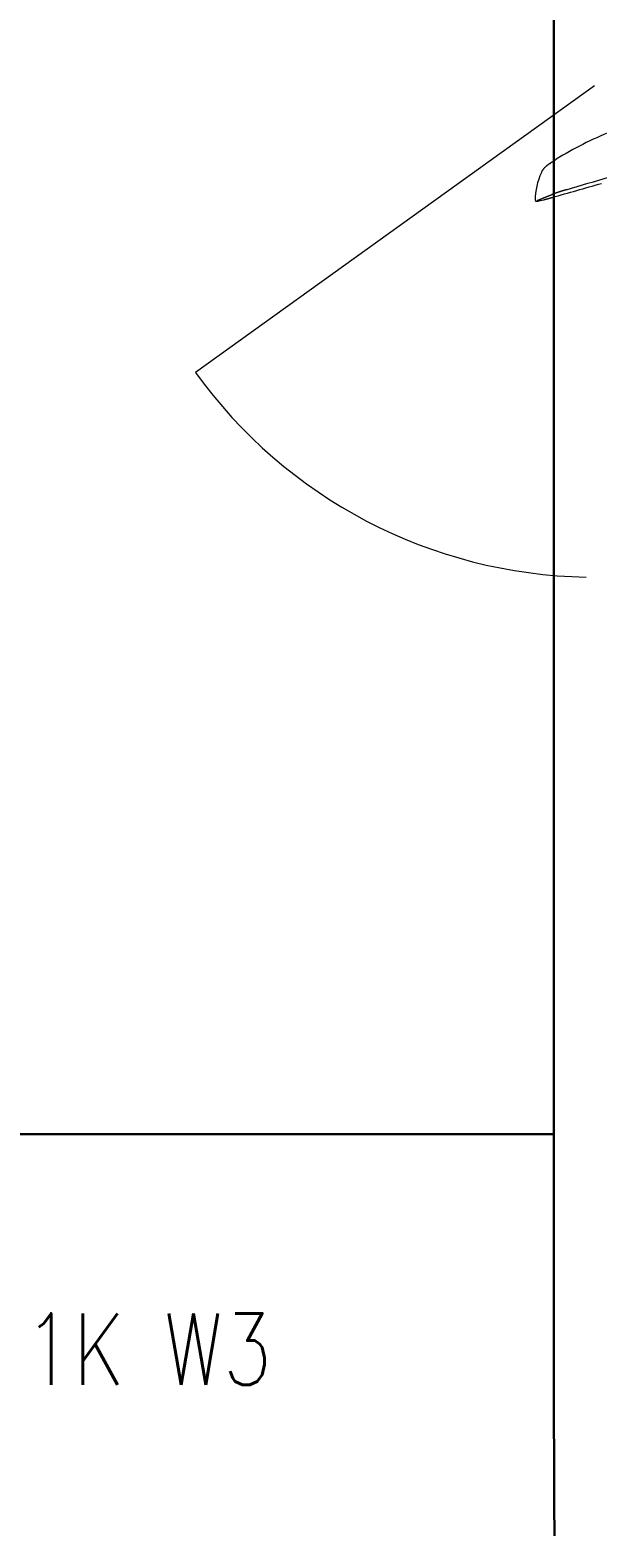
# Model space of a CAD drawing. Extents: x -1073 to 35213, y -1180 to 6950.
# Drawn here: x 17708 to 17834.8, y 2516.8 to 2851.3 of the extents above; entities that cross this region are included whole.
import ezdxf

# ---------------------------------------------------------------- set-up
doc = ezdxf.new("R2010")
doc.units = 0
doc.header["$LTSCALE"] = 25
doc.layers.get('0').update_dxf_attribs({"color": 9, "lineweight": 9})
for name, color, linetype, lineweight in [('04', 9, 'Continuous', 9), ('DATA TAVAN', 160, 'Continuous', 30), ('E-YAZI', 7, 'Continuous', 30)]:
    doc.layers.add(name, color=color, linetype=linetype, lineweight=lineweight)
doc.styles.add('E-YAZI', font='txttw.shx')

# ---------------------------------------------------------------- blocks, each defined once
blk = doc.blocks.new('p-araba-polo')
blk.add_line((1.2557, 0.8419), (1.8967, 1.7338))
at = {"flags": 128}
blk.add_lwpolyline([(1.5137, 0.9707), (1.5136, 0.9695), (1.5134, 0.9681)], dxfattribs=at)
at = {"extrusion": (0, 0, -1)}
blk.add_arc((-1.2557, 0.8419), 1.0984, 125.7081, 179.024, dxfattribs=at)
for points, degree in [([(1.4499, 0.9609), (1.4693, 0.9696), (1.4905, 0.9751), (1.5118, 0.9747)], 3), ([(1.5119, 0.9747), (1.5141, 0.9734), (1.5135, 0.972), (1.5137, 0.9707)], 3), ([(1.5126, 0.9702), (1.5125, 0.97), (1.5124, 0.9698), (1.5123, 0.9697), (1.5122, 0.9695), (1.5121, 0.9693), (1.5121, 0.9691), (1.512, 0.9689)], 7), ([(1.512, 0.9689), (1.5121, 0.9691), (1.5121, 0.9693), (1.5122, 0.9695), (1.5123, 0.9697), (1.5124, 0.9699), (1.5125, 0.97), (1.5126, 0.9702)], 7), ([(1.5126, 0.9702), (1.5129, 0.9708), (1.5132, 0.9712), (1.5134, 0.9714), (1.5136, 0.9714), (1.5137, 0.9712), (1.5137, 0.9707), (1.5136, 0.97)], 7), ([(1.4496, 0.9605), (1.4386, 0.9555), (1.4345, 0.9495), (1.4302, 0.9441), (1.4257, 0.9363), (1.4202, 0.9276)], 5), ([(1.4295, 0.9406), (1.4295, 0.9407), (1.4296, 0.9408), (1.4297, 0.9409)], 3), ([(1.4296, 0.9409), (1.4296, 0.9408), (1.4295, 0.9407), (1.4295, 0.9406)], 3), ([(1.45, 0.961), (1.4499, 0.9609), (1.4497, 0.9608), (1.4496, 0.9605)], 3), ([(1.4496, 0.9605), (1.4497, 0.9607), (1.4498, 0.9608), (1.4498, 0.9609), (1.4499, 0.9609), (1.45, 0.961)], 5), ([(1.5054, 0.937), (1.4952, 0.9003), (1.4846, 0.8634), (1.474, 0.8265)], 3), ([(1.4882, 0.9052), (1.4901, 0.9113), (1.4914, 0.9158), (1.4931, 0.9211), (1.495, 0.9267), (1.4964, 0.9304), (1.4978, 0.9343), (1.4991, 0.9376)], 7), ([(1.4991, 0.9376), (1.499, 0.9372), (1.4986, 0.9368), (1.4981, 0.9366)], 3), ([(1.4984, 0.9396), (1.4984, 0.9396), (1.4984, 0.9396), (1.4984, 0.9396), (1.4984, 0.9396), (1.4984, 0.9396)], 5), ([(1.4988, 0.937), (1.4989, 0.9372), (1.499, 0.9374), (1.4991, 0.9376)], 3), ([(1.5119, 0.9689), (1.5104, 0.9659), (1.5088, 0.9621), (1.5069, 0.9577), (1.505, 0.9529), (1.5031, 0.948), (1.5011, 0.9429), (1.4991, 0.9376)], 7), ([(1.5054, 0.9369), (1.5055, 0.937), (1.5053, 0.9371), (1.5048, 0.9369)], 3), ([(1.5108, 0.9561), (1.5101, 0.9537), (1.5094, 0.9511), (1.5087, 0.9484), (1.5079, 0.9456), (1.5071, 0.9428), (1.5063, 0.9399), (1.5054, 0.9369)], 7), ([(1.5134, 0.9681), (1.5131, 0.9657), (1.5123, 0.9616), (1.5108, 0.9563)], 3), ([(1.5119, 0.9689), (1.5119, 0.9689), (1.5119, 0.9689), (1.512, 0.9689), (1.512, 0.9689), (1.512, 0.9689)], 5), ([(1.512, 0.9689), (1.512, 0.9689), (1.512, 0.9689), (1.512, 0.9689), (1.5119, 0.9689), (1.5119, 0.9689), (1.5119, 0.9689), (1.5119, 0.9689)], 7), ([(1.3581, 0.8058), (1.3759, 0.8479), (1.3959, 0.8891), (1.4202, 0.9276)], 3), ([(1.4202, 0.9276), (1.4202, 0.9277), (1.4203, 0.9277), (1.4203, 0.9278)], 3), ([(1.4203, 0.9278), (1.4203, 0.9278), (1.4202, 0.9277), (1.4202, 0.9277), (1.4202, 0.9277), (1.4202, 0.9276)], 5), ([(1.4882, 0.9052), (1.4785, 0.8731), (1.4689, 0.8405), (1.4597, 0.8079)], 3), ([(1.4882, 0.9052), (1.4882, 0.9052), (1.4882, 0.9052), (1.4882, 0.9052)], 3), ([(1.4882, 0.9052), (1.4882, 0.9052), (1.4882, 0.9052), (1.4882, 0.9052)], 3)]:
    blk.add_open_spline(points, degree=degree)
for points, knots in [([(1.4494, 0.9597), (1.4494, 0.9597), (1.4494, 0.9597), (1.4494, 0.9597), (1.4494, 0.9597), (1.4494, 0.9597), (1.4494, 0.9597)], [0, 0, 0, 0, 1, 1, 1, 1.000001, 1.000001, 1.000001, 1.000001]), ([(1.4495, 0.9602), (1.4495, 0.9602), (1.4495, 0.9602), (1.4495, 0.9602), (1.4495, 0.9602), (1.4495, 0.9602), (1.4495, 0.9602)], [0, 0, 0, 0, 1, 1, 1, 1, 1, 1, 1]), ([(1.4495, 0.9599), (1.4495, 0.9599), (1.4495, 0.9599), (1.4495, 0.9599), (1.4495, 0.9599), (1.4495, 0.9599), (1.4495, 0.9599)], [0, 0, 0, 0, 1, 1, 1, 1.000001, 1.000001, 1.000001, 1.000001]), ([(1.4495, 0.9599), (1.4495, 0.9599), (1.4495, 0.9599), (1.4495, 0.9599), (1.4495, 0.9599), (1.4495, 0.9599), (1.4495, 0.9599)], [0, 0, 0, 0, 1, 1, 1, 1.000001, 1.000001, 1.000001, 1.000001]), ([(1.4495, 0.9603), (1.4495, 0.9603), (1.4495, 0.9603), (1.4495, 0.9603), (1.4495, 0.9603), (1.4495, 0.9603), (1.4495, 0.9603)], [0, 0, 0, 0, 1, 1, 1, 1, 1, 1, 1]), ([(1.4497, 0.9607), (1.4497, 0.9607), (1.4497, 0.9607), (1.4497, 0.9607), (1.4497, 0.9607), (1.4497, 0.9607), (1.4497, 0.9607)], [0, 0, 0, 0, 1, 1, 1, 1.000001, 1.000001, 1.000001, 1.000001])]:
    blk.add_open_spline(points, degree=3, knots=knots)

msp = doc.modelspace()

# ---------------------------------------------------------------- linework, layer by layer
at = {"layer": 'DATA TAVAN'}
for p, q in [((17825.16, 2565.81), (17825.16, 3087.84)), ((17825.16, 2604.42), (17592.04, 2604.42)), ((17825.16, 2555.96), (17825.16, 2565.81)), ((17825.16, 2555.96), (17825.16, 2543.96)), ((17825.27, 2500.17), (17825.16, 2545.45)), ((17825.16, 2543.96), (17825.16, 2536.29))]:
    msp.add_line(p, q, dxfattribs=at)

# ---------------------------------------------------------------- block references
at = {"layer": '04', "xscale": -100, "yscale": 100, "zscale": 100, "rotation": 90}
msp.add_blockref('p-araba-polo', (17918.43, 2964.35), dxfattribs=at)

# ---------------------------------------------------------------- texts
at = {"layer": 'E-YAZI', "color": 6, "style": 'E-YAZI', "width": 0.8}
msp.add_text('V-1K W3', height=16, dxfattribs=at).set_placement((17682.6, 2548.36))

doc.saveas('drawing.dxf')
